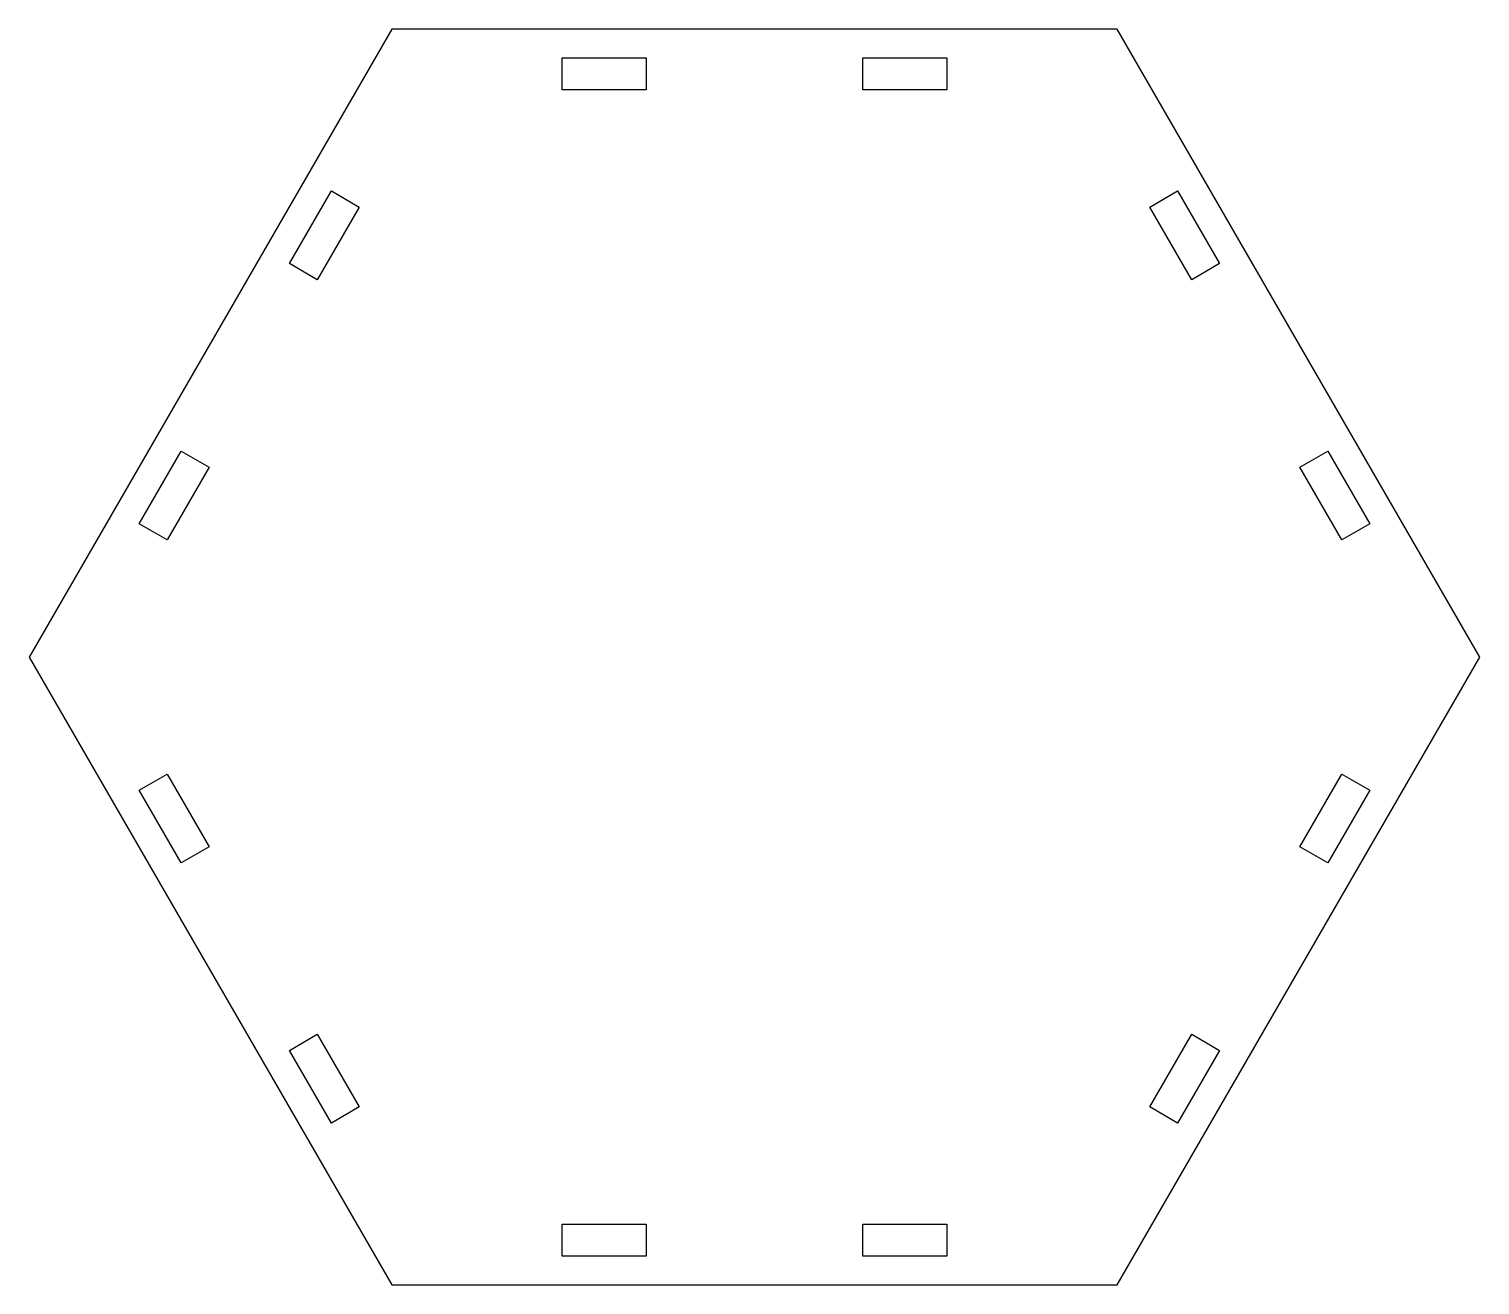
# Model space of a CAD drawing. Header units: millimetres. Extents: x 0 to 140, y 0 to 121.
import ezdxf

# ---------------------------------------------------------------- set-up
doc = ezdxf.new("R2010")
doc.units = ezdxf.units.MM
doc.layers.add('CUT', color=1, linetype='Continuous')

msp = doc.modelspace()

# ---------------------------------------------------------------- linework, layer by layer
at = {"layer": 'CUT'}
for points in [[(0, 60.6218), (35, 0), (105, 0), (140, 60.6218), (105, 121.2436), (35, 121.2436)], [(59.55, 115.3635), (51.45, 115.3635), (51.45, 118.4635), (59.55, 118.4635)], [(80.45, 118.4635), (88.55, 118.4635), (88.55, 115.3635), (80.45, 115.3635)], [(25.1327, 98.5926), (29.1827, 105.6074), (31.8673, 104.0574), (27.8173, 97.0426)], [(112.1827, 97.0426), (108.1327, 104.0574), (110.8173, 105.6074), (114.8673, 98.5926)], [(13.3173, 71.9279), (10.6327, 73.4779), (14.6827, 80.4927), (17.3673, 78.9427)], [(129.3673, 73.4779), (126.6827, 71.9279), (122.6327, 78.9427), (125.3173, 80.4927)], [(17.3673, 42.3009), (14.6827, 40.7509), (10.6327, 47.7657), (13.3173, 49.3157)], [(125.3173, 40.7509), (122.6327, 42.3009), (126.6827, 49.3157), (129.3673, 47.7657)], [(25.1327, 22.651), (27.8173, 24.201), (31.8673, 17.1862), (29.1827, 15.6362)], [(112.1827, 24.201), (114.8673, 22.651), (110.8173, 15.6362), (108.1327, 17.1862)], [(59.55, 2.7801), (51.45, 2.7801), (51.45, 5.8801), (59.55, 5.8801)], [(80.45, 5.8801), (88.55, 5.8801), (88.55, 2.7801), (80.45, 2.7801)]]:
    msp.add_lwpolyline(points, close=True, dxfattribs=at)

doc.saveas('drawing.dxf')
